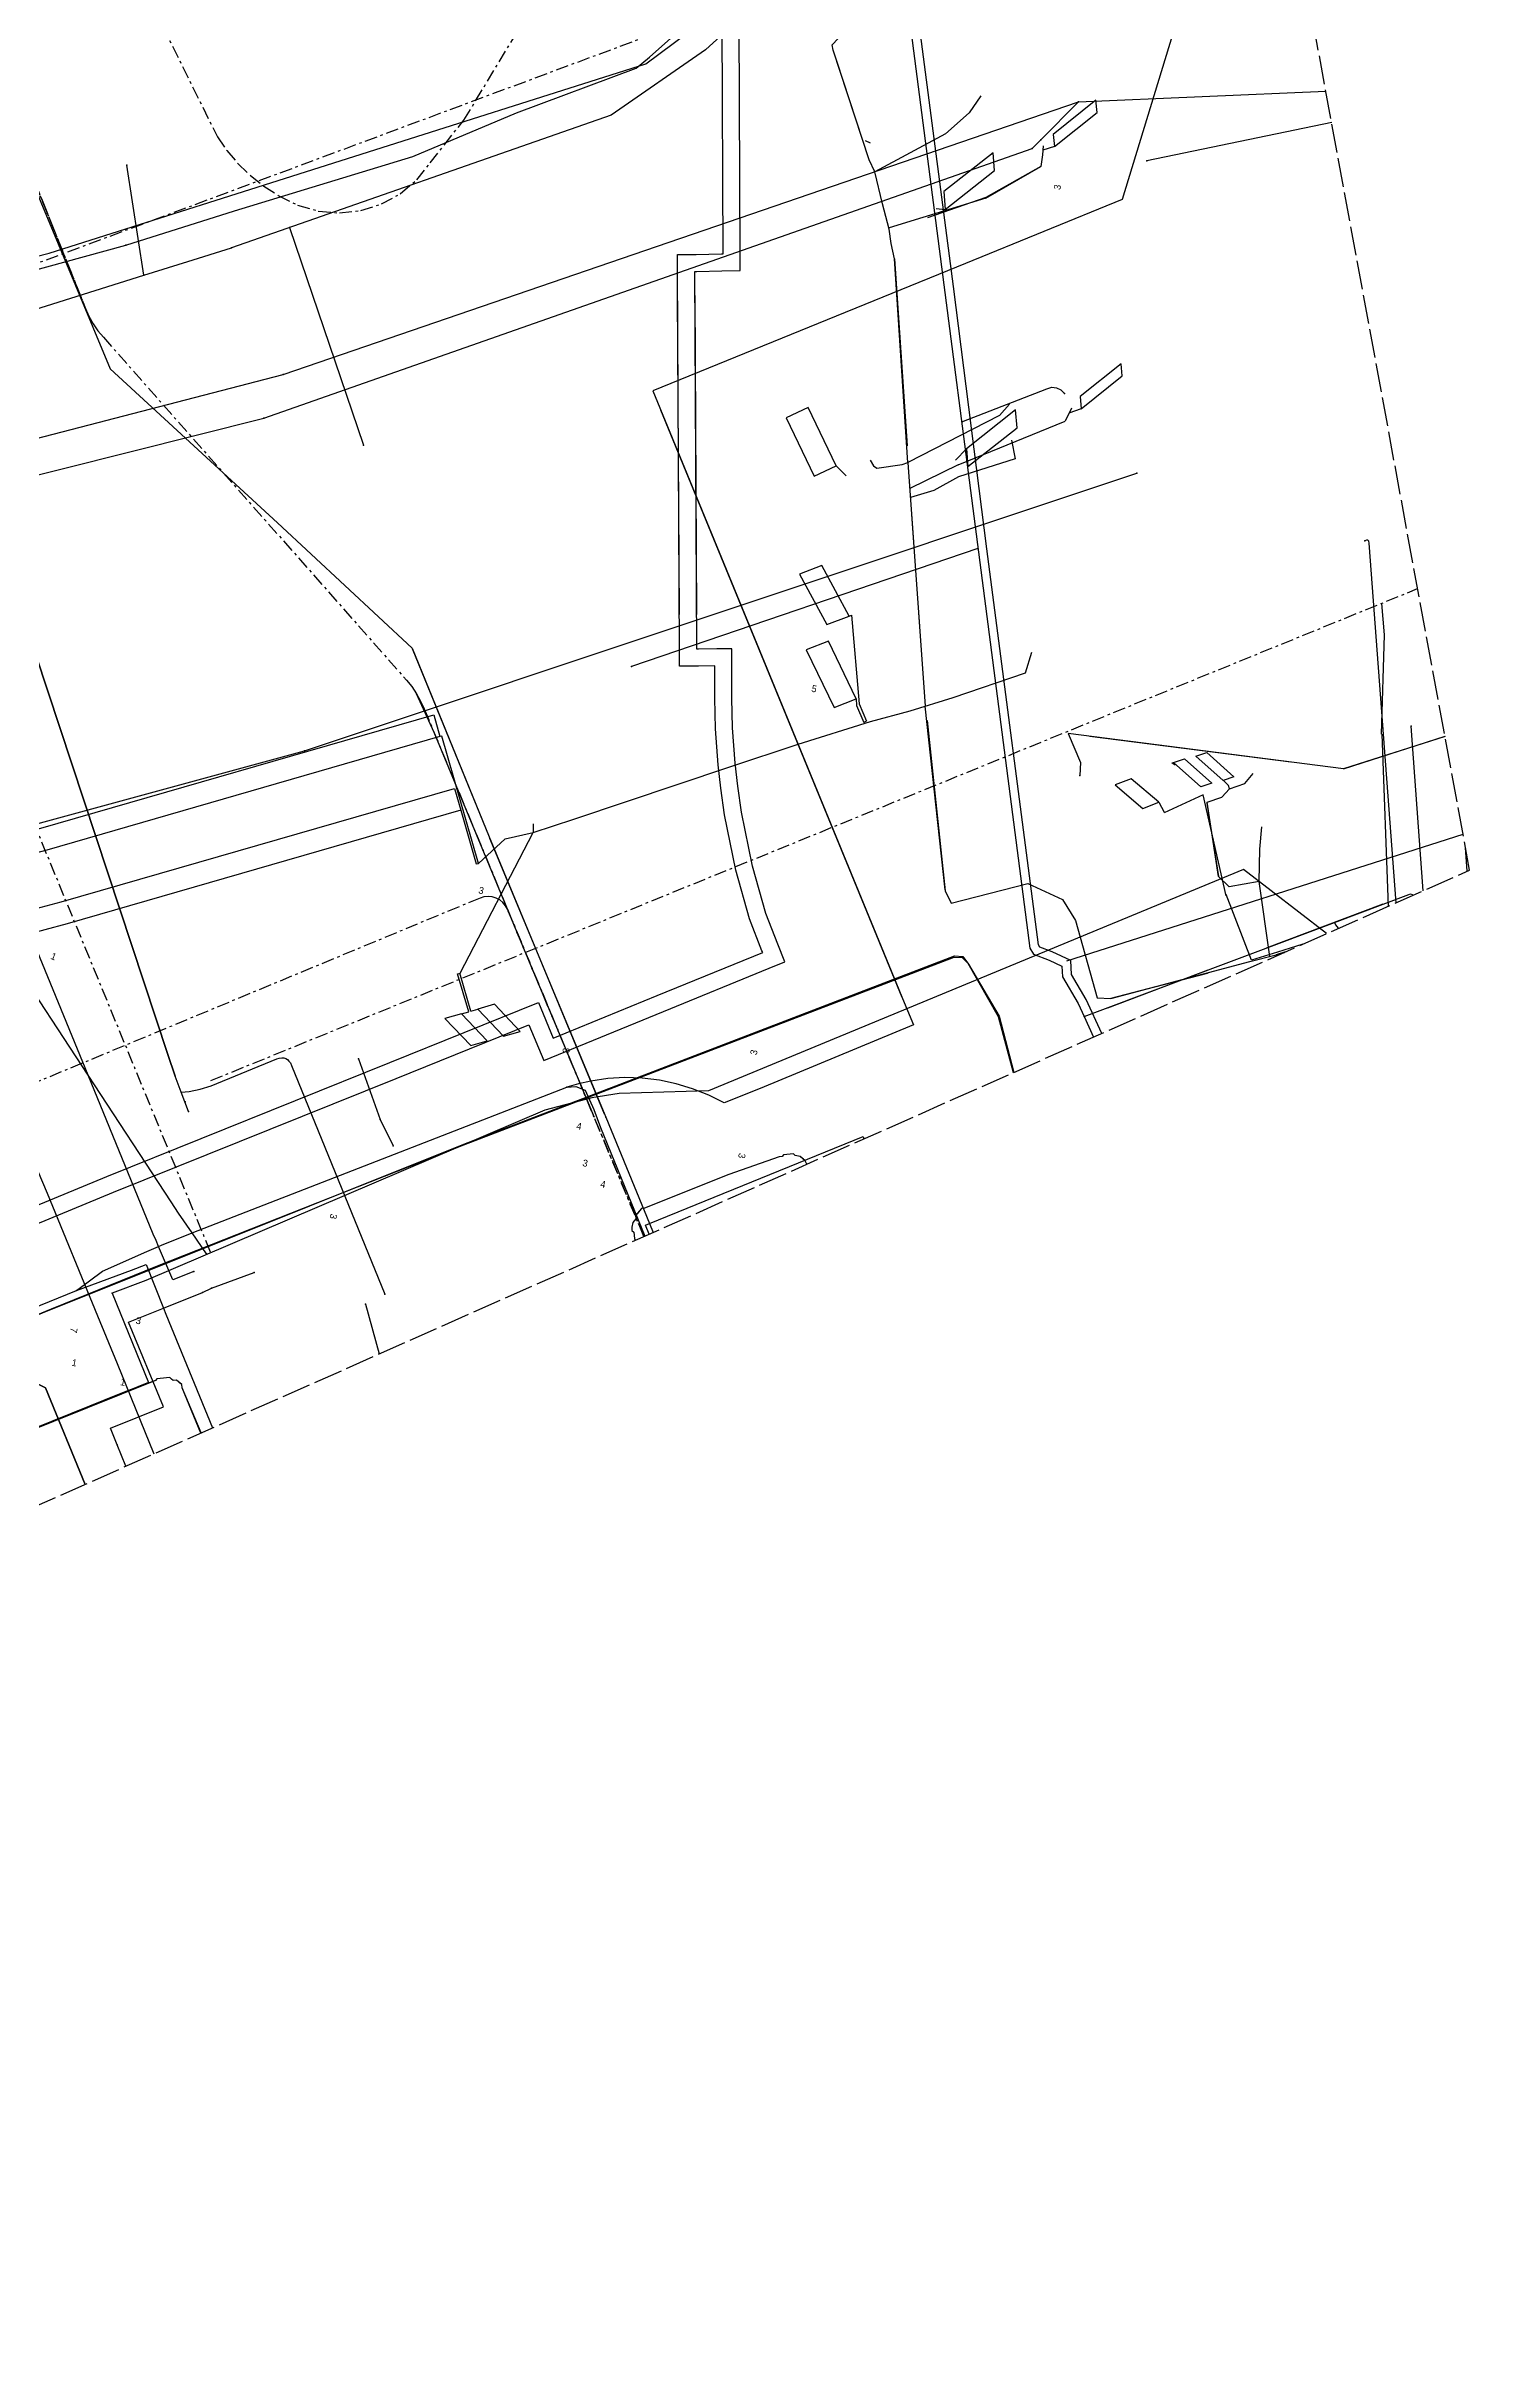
# Model space of a CAD drawing. Header units: metres. Extents: x -529 to 260, y -315 to 217.
# Drawn here: x 189.1 to 251.5, y -60.3 to 41.3 of the extents above; entities that cross this region are included whole.
import ezdxf

# ---------------------------------------------------------------- set-up
doc = ezdxf.new("R2010")
doc.units = ezdxf.units.M
doc.linetypes.add('DASHED', pattern=[1.524, 1.27, -0.254])
doc.linetypes.add('DISUSED', pattern=[0.9943, 0.55, -0.1666, 0.1111, -0.1666])
for name, color, linetype, true_color in [('GM0772_ELS_Elektriciteitskabel', 7, 'Continuous', 0x960000), ('GM0772_ELS_Mantelbuis', 7, 'Continuous', 0x960000), ('GM0772_GWA_Appurtenance', 7, 'Continuous', 0xba38a8), ('GM0772_GWA_Rioolleiding', 7, 'Continuous', 0xba38a8), ('KA0000_OVG_Orientatiepolygoon', 7, 'Continuous', 0xff00ff), ('KL1001_WAT_Waterleiding', 7, 'Continuous', 0x0000ff), ('KL1010_DAT_Telecommunicatiekabel', 7, 'Continuous', 0x00ff00), ('KL1011_DAT_Appurtenance', 7, 'Continuous', 0x00ff00), ('KL1011_DAT_Duct', 7, 'Continuous', 0x00ff00), ('KL1011_DAT_Kabelbed', 7, 'Continuous', 0x00ff00), ('KL1031_ELS_Appurtenance', 7, 'Continuous', 0x960000), ('KL1031_ELS_Elektriciteitskabel', 7, 'Continuous', 0x960000), ('KL1031_ELS_Mantelbuis', 7, 'Continuous', 0x960000), ('KL1031_EMS_Elektriciteitskabel', 7, 'Continuous', 0xc80000), ('KL1031_EMS_Mantelbuis', 7, 'Continuous', 0xc80000), ('KL1031_GLD_Appurtenance', 7, 'Continuous', 0xffaf3c), ('KL1031_GLD_OlieGasChemicalienPijpleiding', 7, 'Continuous', 0xffaf3c), ('KL1051_DAT_Annotatie', 7, 'Continuous', 0xffffff), ('KL1051_DAT_Appurtenance', 7, 'Continuous', 0x00ff00), ('KL1051_DAT_Kabelbed', 7, 'Continuous', 0x00ff00), ('KL1051_DAT_Mantelbuis', 7, 'Continuous', 0x00ff00), ('KL1089_DAT_Kabelbed', 7, 'Continuous', 0x00ff00), ('KL1089_DAT_Mantelbuis', 7, 'Continuous', 0x00ff00), ('KL1233_WRM_Mantelbuis', 7, 'Continuous', 0x008080), ('KL1233_WRM_ThermischePijpleiding', 7, 'Continuous', 0x008080)]:
    doc.layers.add(name, color=color, linetype=linetype, true_color=true_color)

msp = doc.modelspace()

# ---------------------------------------------------------------- linework, layer by layer
at = {"layer": 'GM0772_ELS_Elektriciteitskabel', "linetype": 'CONTINUOUS'}
for points in [[(225.17, 36.31), (223.59, 41.13), (223.54, 41.36), (224.06, 41.9), (225.82, 43.32), (231.39, 48.1)], [(230.06, 39.12), (229.56, 38.38), (228.52, 37.46), (225.42, 35.79)], [(235.11, 38.93), (233.24, 37.43), (233.29, 36.9), (235.16, 38.39), (235.11, 38.93)], [(225, 37.16), (225.22, 37.06)], [(228.5, 34.14), (230.66, 35.85), (230.6, 36.63), (228.44, 34.93), (228.5, 34.14)], [(232.8, 36.93), (232.77, 36.54), (232.69, 36.03)], [(233.29, 36.9), (232.78, 36.74)], [(226.28, 31.97), (226.14, 32.65), (226.05, 33.27), (225.76, 34.38), (225.42, 35.79), (225.17, 36.31)], [(230.29, 34.63), (232.69, 36.03)], [(230.29, 34.63), (226.04, 33.33)], [(228.1, 34.18), (228.5, 34.14)], [(225.21, 23.15), (225.36, 22.89), (225.51, 22.8), (226.61, 22.96), (226.86, 23.04), (226.28, 31.97)], [(236.22, 27.37), (234.42, 25.93), (234.47, 25.4), (236.27, 26.84), (236.22, 27.37)], [(223.72, 22.89), (222.5, 25.45), (221.53, 25), (222.76, 22.44), (223.72, 22.89)], [(231.32, 25.6), (230.89, 25.1), (226.86, 23.04)], [(234.04, 25.43), (233.77, 24.86)], [(234.47, 25.4), (233.93, 25.2)], [(229.5, 22.86), (231.66, 24.56), (231.59, 25.35), (229.43, 23.64), (229.5, 22.86)], [(231.41, 24.02), (231.57, 23.2), (229.08, 22.41), (228, 21.81), (226.98, 21.5)], [(229.43, 23.64), (228.95, 23.15)], [(224.16, 22.46), (223.72, 22.89)], [(226.86, 23.04), (227.63, 12.36)], [(229.07, 22.94), (226.95, 21.9)], [(224.29, 16.3), (223.09, 18.52), (222.12, 18.15), (223.32, 15.93), (224.29, 16.3)], [(224.29, 16.3), (224.39, 16.34), (224.73, 12.45), (225.05, 11.69)], [(247.77, 15.48), (247.65, 16.86)], [(247.64, 11.13), (247.77, 15.48)], [(209.21, 6.53), (210.43, 6.82), (212.22, 7.4), (219.06, 9.69), (222.06, 10.69), (225.23, 11.68), (226.97, 12.15), (228.85, 12.73), (232.02, 13.82), (232.3, 14.72)], [(224.6, 12.67), (223.38, 15.2), (222.41, 14.83), (223.63, 12.3), (224.6, 12.67)], [(224.6, 12.67), (224.62, 12.38), (224.93, 11.64)], [(228.5, 4.3), (227.63, 12.36)], [(187.11, 5.51), (186.84, 6.47), (188.85, 7), (206.08, 11.98), (206.35, 11.02), (189.11, 6.04), (187.11, 5.51)], [(225.03, 11.68), (224.93, 11.64)], [(208.04, 5.46), (206.43, 11.04), (206.35, 11.02)], [(241.16, 9.25), (240.69, 9.09), (239.5, 10.16), (239.98, 10.32), (241.16, 9.25)], [(247.94, 3.58), (247.66, 11.13)], [(237.87, 8.14), (236.66, 9.17), (235.96, 8.9), (237.17, 7.87), (237.87, 8.14)], [(238.44, 9.89), (238.58, 9.78)], [(240.19, 8.98), (239.71, 8.82), (238.52, 9.89), (239, 10.05), (240.19, 8.98)], [(242.27, 4.67), (240.96, 4.43), (240.49, 4.88), (239.99, 8.15), (240.64, 8.36), (240.97, 8.73), (241.64, 8.96), (242.01, 9.4)], [(188.05, 2.28), (187.77, 3.24), (189.74, 3.77), (206.99, 8.75), (207.27, 7.79), (190.01, 2.81), (188.05, 2.28)], [(237.87, 8.14), (238.1, 7.7)], [(240.82, 4.04), (239.81, 8.47), (238.1, 7.68)], [(240.93, 8.87), (240.7, 9.09)], [(240.97, 8.73), (240.93, 8.87)], [(207.27, 7.79), (207.94, 5.44)], [(210.43, 7.2), (210.43, 6.82)], [(207.23, 0.65), (210.43, 6.82)], [(209.21, 6.53), (208.04, 5.46)], [(242.74, 1.37), (242.27, 4.67), (242.3, 6.08), (242.39, 7.06)], [(251.39, 5.11), (251.32, 6.16)], [(207.94, 5.44), (208.04, 5.46)], [(228.5, 4.26), (228.76, 3.72), (232.13, 4.57), (233.64, 3.88), (234.21, 2.95), (235.17, -0.44), (235.76, -0.47), (235.78, -0.46)], [(241.94, 1.21), (240.82, 4.1)], [(240.02, 0.64), (235.76, -0.47), (241.86, 1.15), (243.02, 1.45)], [(244.19, 1.92), (243.08, 1.57), (241.94, 1.21)], [(243.02, 1.45), (243.38, 1.55)], [(207.61, -1.05), (207.12, 0.62)], [(207.14, 0.62), (207.23, 0.65)], [(207.7, -1.02), (207.22, 0.65)], [(207.7, -1.02), (208.01, -0.93)], [(209.86, -1.91), (208.74, -0.72), (208.01, -0.93), (209.14, -2.12), (209.86, -1.91)], [(208.42, -2.32), (207.29, -1.14), (206.57, -1.35), (207.7, -2.53), (208.42, -2.32)], [(207.29, -1.14), (207.61, -1.05)]]:
    msp.add_lwpolyline(points, dxfattribs=at)
at = {"layer": 'GM0772_ELS_Mantelbuis', "linetype": 'CONTINUOUS'}
for points in [[(225.17, 36.31), (223.75, 40.64)], [(232.69, 36.03), (230.28, 34.67), (227.73, 33.77)], [(226.28, 31.97), (226.84, 23.78)], [(229.07, 22.94), (233.77, 24.86)], [(227.03, 20.77), (227.63, 12.36)], [(227.71, 11.73), (228.5, 4.26)], [(240.5, 4.88), (239.99, 8.1)], [(243.43, 1.58), (243.02, 1.45)], [(235.78, -0.46), (240.01, 0.64)]]:
    msp.add_lwpolyline(points, dxfattribs=at)
at = {"layer": 'GM0772_GWA_Appurtenance'}
for p in [(234.35, 38.86), (232.31, 36.82), (232.69, 37.2), (237.35, 36.27), (199.47, 26.9), (198.62, 24.99), (236.9, 22.57), (200.41, 10.4)]:
    msp.add_point(p, dxfattribs=at)
at = {"layer": 'GM0772_GWA_Rioolleiding', "linetype": 'CONTINUOUS'}
for points in [[(199.47, 26.9), (234.35, 38.86)], [(232.69, 37.2), (234.35, 38.86)], [(234.35, 38.86), (245.2, 39.33)], [(245.45, 37.95), (237.35, 36.27)], [(198.62, 24.99), (232.31, 36.82)], [(232.31, 36.82), (232.69, 37.2)], [(158.79, 16.34), (199.47, 26.9)], [(157.43, 14.64), (198.62, 24.99)], [(200.41, 10.4), (236.9, 22.57)], [(160.74, -0.43), (200.41, 10.4)]]:
    msp.add_lwpolyline(points, dxfattribs=at)
at = {"layer": 'KA0000_OVG_Orientatiepolygoon', "linetype": 'DASHED'}
msp.add_lwpolyline([(212.47, 216.69), (-371.8, 183.86), (-469.18, -314.62), (251.5, 5.16), (212.47, 216.69)], close=True, dxfattribs=at)
at = {"layer": 'KL1001_WAT_Waterleiding', "linetype": 'CONTINUOUS'}
for points in [[(179.9, -10.91), (188.51, -7.56), (189.12, -9.01)], [(189.12, -9.01), (191.34, -14.39), (192.19, -16.47), (193.81, -20.44)]]:
    msp.add_lwpolyline(points, dxfattribs=at)
at = {"layer": 'KL1010_DAT_Telecommunicatiekabel', "linetype": 'CONTINUOUS'}
for points in [[(185.2, -15.77), (189.31, -14.08), (193.97, -12.2), (207.4, -6.88), (228.9, 1.35), (229.24, 1.33), (229.49, 1.08), (230.82, -1.26), (231.49, -3.72)], [(185.21, -15.76), (189.32, -14.1), (193.97, -12.24), (207.39, -6.86), (228.91, 1.41), (229.27, 1.37), (229.52, 1.04), (230.87, -1.25), (231.52, -3.71)]]:
    msp.add_lwpolyline(points, dxfattribs=at)
at = {"layer": 'KL1011_DAT_Appurtenance'}
msp.add_point((191.98, -13.39), dxfattribs=at)
at = {"layer": 'KL1011_DAT_Duct', "linetype": 'CONTINUOUS'}
for points in [[(245.22, 2.38), (241.59, 5.19), (218.13, -4.52), (214.21, -4.64), (213.01, -4.82), (210.95, -5.37), (193.45, -12.83), (191.98, -13.39)], [(245.22, 2.38), (241.59, 5.19), (218.13, -4.52), (214.21, -4.64), (213.01, -4.82), (210.95, -5.37), (193.45, -12.83), (191.98, -13.39)], [(191.98, -13.39), (193.57, -17.31), (181.62, -22.16), (180.26, -18.81)]]:
    msp.add_lwpolyline(points, dxfattribs=at)
at = {"layer": 'KL1011_DAT_Kabelbed', "linetype": 'CONTINUOUS'}
for points in [[(245.22, 2.38), (241.59, 5.19), (218.13, -4.52), (214.21, -4.64), (213.01, -4.82), (210.95, -5.37), (193.45, -12.83), (191.98, -13.39)], [(191.98, -13.39), (193.57, -17.31), (181.62, -22.16), (180.26, -18.81)]]:
    msp.add_lwpolyline(points, dxfattribs=at)
at = {"layer": 'KL1031_ELS_Appurtenance'}
for p in [(192.62, 36.08), (199.75, 33.35), (197.21, 32.46), (193.37, 31.26), (233.74, 26.07), (229.23, 24.82), (202.99, 23.8), (246.9, 19.61), (229.94, 19.27), (214.75, 14.1), (248.94, 11.48), (234.4, 9.31), (245.57, 2.87), (234.59, -1.26), (195, -4.58), (195.17, -5), (195.33, -5.43), (203.93, -13.43)]:
    msp.add_point(p, dxfattribs=at)
at = {"layer": 'KL1031_ELS_Elektriciteitskabel', "linetype": 'DISUSED'}
for points in [[(180.58, 74.74), (192.41, 45.75), (196.59, 37.33), (197.01, 36.72), (197.5, 36.14), (198.04, 35.63), (198.63, 35.16), (199.26, 34.76), (200.1, 34.33), (201.01, 34.07), (201.94, 33.99), (202.88, 34.09), (203.78, 34.38), (204.61, 34.83), (205.33, 35.44), (205.92, 36.18), (207.4, 38.06), (211.88, 45.47)], [(196.3, -4.07), (249.22, 17.51)], [(196.3, -4.07), (249.22, 17.51)]]:
    msp.add_lwpolyline(points, dxfattribs=at)
at = {"layer": 'KL1031_ELS_Elektriciteitskabel', "linetype": 'CONTINUOUS'}
for points in [[(226.79, 53.06), (225.06, 49.12), (222.23, 45.01), (217.99, 41.14), (213.86, 38.27), (197.21, 32.46)], [(235.37, -2), (234.68, -0.51), (234.04, 0.59), (234.01, 1.2), (233.2, 1.58), (232.65, 1.79), (232.6, 1.89), (230.33, 19.26), (228.87, 30.76), (226.99, 45.11), (226.22, 51.19), (225.61, 52.07)], [(225.79, 51.56), (225.89, 50.59), (232.21, 1.74), (232.38, 1.48), (233.06, 1.22), (233.62, 0.95), (233.64, 0.48), (234.33, -0.69), (234.59, -1.26)], [(193.37, 31.26), (192.62, 36.08)], [(199.75, 33.35), (202.99, 23.8)], [(195.33, -5.43), (195, -4.58), (194.74, -3.88), (194.41, -2.93), (182.83, 32.14), (182.78, 32.26), (182.72, 32.37), (182.62, 32.44), (182.56, 32.46), (182.51, 32.46), (182.47, 32.43), (182.43, 32.38), (182.39, 32.25), (182.4, 32.11), (182.58, 31.4)], [(182.7, 27.83), (188.03, 29.57), (193.37, 31.26), (195.29, 31.86), (197.21, 32.46)], [(229.23, 24.82), (232.96, 26.28), (233.18, 26.34), (233.39, 26.32), (233.57, 26.23), (233.74, 26.07)], [(248.28, 3.73), (247.1, 19.5), (247.08, 19.59), (247.04, 19.64), (246.98, 19.64), (246.9, 19.61)], [(229.94, 19.27), (214.75, 14.1)], [(249.46, 4.26), (248.94, 11.48)], [(250.42, 11.03), (245.97, 9.61), (233.89, 11.16), (234.44, 9.89), (234.4, 9.31)], [(245.57, 2.87), (248.83, 4.1), (248.91, 4.12), (248.98, 4.1), (249.01, 4.06)], [(234.59, -1.26), (245.57, 2.87)], [(245.57, 2.87), (245.62, 2.77), (245.67, 2.69), (245.73, 2.62), (245.75, 2.61)], [(234.59, -1.26), (235.01, -2.16)], [(195, -4.58), (195.35, -4.54), (195.84, -4.45), (196.31, -4.3), (199.19, -3.12), (199.3, -3.09), (199.41, -3.07), (199.5, -3.07), (199.59, -3.1), (199.66, -3.14), (199.73, -3.21), (199.79, -3.29), (199.84, -3.4), (203.93, -13.43)]]:
    msp.add_lwpolyline(points, dxfattribs=at)
at = {"layer": 'KL1031_ELS_Mantelbuis', "linetype": 'CONTINUOUS'}
for points in [[(225.89, 50.59), (232.21, 1.74)], [(225.89, 50.59), (232.21, 1.74)], [(225.89, 50.59), (232.21, 1.74)], [(225.89, 50.59), (232.21, 1.74)], [(182.83, 32.14), (194.41, -2.93), (194.74, -3.88)], [(243.66, 9.9), (234.84, 11.03)], [(245.97, 9.61), (250.42, 11.04)], [(233.84, 1.19), (251.21, 6.74)], [(233.84, 1.19), (251.21, 6.74)], [(233.84, 1.19), (251.21, 6.74)], [(233.84, 1.19), (251.21, 6.74)], [(247.69, 3.67), (242.58, 1.74)], [(235.63, -0.87), (240.04, 0.79)]]:
    msp.add_lwpolyline(points, dxfattribs=at)
at = {"layer": 'KL1031_EMS_Elektriciteitskabel', "linetype": 'DISUSED'}
for points in [[(173.73, 72.31), (190.81, 29.79), (190.96, 29.46), (191.14, 29.13), (191.35, 28.82), (191.59, 28.54), (204.88, 13.5), (205.11, 13.21), (205.32, 12.9), (205.5, 12.58), (205.66, 12.24), (209.31, 3.45), (215.29, -10.91)], [(174.02, 71.58), (190.81, 29.79), (190.96, 29.46), (191.14, 29.13), (191.35, 28.82), (191.59, 28.54), (204.88, 13.5), (205.11, 13.21), (205.32, 12.9), (205.5, 12.58), (205.66, 12.24), (209.31, 3.45), (215.29, -10.91)], [(174.47, 70.45), (190.81, 29.79), (190.96, 29.46), (191.14, 29.13), (191.35, 28.82), (191.59, 28.54), (204.88, 13.5), (205.11, 13.21), (205.32, 12.9), (205.5, 12.58), (205.66, 12.24), (209.31, 3.45), (215.29, -10.91)], [(174.79, 69.68), (190.81, 29.79), (190.96, 29.46), (191.14, 29.13), (191.35, 28.82), (191.59, 28.54), (204.88, 13.5), (205.11, 13.21), (205.32, 12.9), (205.5, 12.58), (205.66, 12.24), (209.31, 3.45), (215.29, -10.91)], [(177.84, -17.85), (178.31, -17.54), (178.74, -17.19), (179.13, -16.78), (179.47, -16.34), (179.59, -16.09), (179.65, -15.83), (179.65, -15.56), (179.6, -15.3), (176.51, -3.02), (169.3, 24.29), (169.3, 24.41), (169.34, 24.52), (169.42, 24.61), (169.53, 24.65), (221.88, 44.14), (221.96, 44.18), (222.02, 44.25), (222.06, 44.33), (222.07, 44.42), (222, 63.23)], [(196.29, -11.59), (185.73, 14.08)], [(215.29, -10.91), (209.31, 3.45), (209.22, 3.6), (209.11, 3.74), (208.97, 3.86), (208.81, 3.94), (208.64, 3.99), (208.46, 4.01), (208.28, 3.99), (208.11, 3.94), (173.2, -10.56)], [(215.29, -10.91), (209.31, 3.45), (209.22, 3.6), (209.11, 3.74), (208.97, 3.86), (208.81, 3.94), (208.64, 3.99), (208.46, 4.01), (208.28, 3.99), (208.11, 3.94), (173.2, -10.56)]]:
    msp.add_lwpolyline(points, dxfattribs=at)
at = {"layer": 'KL1031_EMS_Mantelbuis', "linetype": 'CONTINUOUS'}
msp.add_lwpolyline([(213.12, -5.69), (210.05, 1.65), (206.09, 11.2), (205.32, 12.9)], dxfattribs=at)
msp.add_lwpolyline([(213.12, -5.69), (210.05, 1.65), (206.09, 11.2), (205.32, 12.9)], dxfattribs=at)
msp.add_lwpolyline([(213.12, -5.69), (210.05, 1.65), (206.09, 11.2), (205.32, 12.9)], dxfattribs=at)
msp.add_lwpolyline([(213.12, -5.69), (210.05, 1.65), (206.09, 11.2), (205.32, 12.9)], dxfattribs=at)
msp.add_lwpolyline([(213.12, -5.69), (210.05, 1.65), (206.09, 11.2), (205.32, 12.9)], dxfattribs=at)
at = {"layer": 'KL1031_GLD_Appurtenance'}
msp.add_point((192.58, 32.58), dxfattribs=at)
at = {"layer": 'KL1031_GLD_OlieGasChemicalienPijpleiding', "linetype": 'CONTINUOUS'}
for points in [[(192.58, 32.58), (197.34, 34.08), (205.16, 36.47), (209.71, 38.38), (214.95, 40.34), (215.54, 40.82), (219.27, 44.16), (222.69, 47.93), (225.22, 52.17), (227.71, 56.56), (229.3, 62.41), (229.57, 66.44), (229.4, 76.52), (229.98, 80.51), (231.88, 86.27), (234.18, 89.07)], [(20.66, 7.08), (86.42, 13.49), (115.57, 16.1), (140.09, 19.48), (151.7, 22.18), (168.17, 26.08), (182.92, 29.93), (192.58, 32.58)]]:
    msp.add_lwpolyline(points, dxfattribs=at)
at = {"layer": 'KL1051_DAT_Appurtenance'}
for p in [(202.78, -3.12), (211.91, -4.36), (211.91, -4.36), (203.73, -5.78), (213.62, -5.68), (204.3, -6.93), (196.11, -11.66), (195.56, -12.44), (196.33, -13.17), (198.21, -12.48), (190.41, -13.27), (190.41, -13.27), (190.41, -13.27), (195.94, -13.36), (203.08, -13.88), (192.2, -20.05)]:
    msp.add_point(p, dxfattribs=at)
at = {"layer": 'KL1051_DAT_Kabelbed', "linetype": 'CONTINUOUS'}
for points in [[(173.64, 71.02), (191.89, 27.15), (199.22, 20.4), (205.13, 14.9), (208.5, 6.62), (208.52, 6.57), (212.96, -4.09), (213.62, -5.68)], [(237.62, 52.54), (237.62, 52.49), (238.38, 42.62), (238.45, 41.75), (236.26, 34.57), (229.39, 31.77), (215.69, 26.18), (218.7, 18.86), (226.71, -0.65), (227.12, -1.63), (220.39, -4.42), (218.81, -5.05), (218.14, -4.71), (217.43, -4.43), (216.71, -4.21), (215.97, -4.05), (215.22, -3.96), (214.46, -3.94), (213.71, -3.98), (212.96, -4.09), (212.43, -4.21), (211.91, -4.36)], [(226.62, -0.42), (216.04, 25.33)], [(205.13, 14.89), (208.5, 6.62), (213.55, -5.52)], [(195.56, -12.44), (194.63, -12.81), (194.01, -11.34), (193.9, -11.08), (193.78, -10.8), (190.92, -3.83), (183.84, 13.42), (180.52, 12.05), (146.44, -1.98), (142.37, -3.04), (142.07, -3.12), (130.25, -5.95), (126.48, 3.08), (128.1, 3.75)], [(196.11, -11.66), (195.49, -10.75), (194.89, -9.88), (194.57, -9.39), (190.92, -3.83), (180.52, 12.05), (180.09, 12.71)], [(190.79, -21.78), (189.06, -17.54), (184.94, -15.5), (180.39, -13.24), (176.34, -11.23), (174.91, -10.52), (158.33, -2.27), (156.2, -3.13), (107.87, -22.87), (103.07, -11.09), (99.66, -12.46)], [(202.78, -3.12), (203.73, -5.78)], [(190.41, -13.27), (191.55, -12.43), (193.5, -11.56), (194.01, -11.34), (194.14, -11.28), (195.49, -10.75), (211.91, -4.36)], [(211.91, -4.36), (212.3, -4.33), (212.71, -4.49), (213.09, -5.34), (213.39, -6.12), (215.34, -10.89)], [(203.73, -5.78), (204.3, -6.93)], [(213.62, -5.68), (215.54, -10.34), (215.7, -10.73)], [(215.52, -10.8), (215.36, -10.41), (215.54, -10.34), (224.9, -6.52), (224.94, -6.62)], [(190.41, -13.27), (192.82, -12.39), (193.47, -12.14), (194.23, -14.05), (194.33, -14.32), (196.37, -19.3)], [(192.2, -20.05), (191.9, -19.32), (194.22, -18.38), (192.69, -14.67), (194.23, -14.05), (195.94, -13.36), (196.33, -13.17)], [(196.33, -13.17), (198.21, -12.48)], [(178.86, -18.02), (180.91, -17.11), (183.11, -16.24), (184.94, -15.5), (184.95, -15.5), (190.41, -13.27)], [(192.58, -20.98), (192.2, -20.05), (191.9, -19.32), (194.22, -18.38), (192.69, -14.67), (194.23, -14.05), (195.94, -13.36)], [(203.08, -13.88), (203.69, -16.05)], [(186.37, -16.17), (189.06, -17.54), (190.79, -21.78)]]:
    msp.add_lwpolyline(points, dxfattribs=at)
at = {"layer": 'KL1051_DAT_Mantelbuis', "linetype": 'CONTINUOUS'}
for points in [[(226.62, -0.42), (216.04, 25.33)], [(226.62, -0.42), (216.04, 25.33)], [(205.13, 14.89), (208.5, 6.62), (213.55, -5.52)], [(205.13, 14.89), (208.5, 6.62), (213.55, -5.52)], [(205.13, 14.89), (208.5, 6.62), (213.55, -5.52)]]:
    msp.add_lwpolyline(points, dxfattribs=at)
at = {"layer": 'KL1089_DAT_Kabelbed', "linetype": 'CONTINUOUS'}
for points in [[(180.16, 29.91), (189.21, 32.23), (215.38, 40.53), (217.77, 42.31), (220.4, 44.82), (222.02, 46.81), (223.34, 48.63), (224.42, 50.49), (225.26, 52.21), (226.54, 55.62), (227.35, 58.65), (227.96, 62.02), (228.29, 65.6), (228.16, 71.23), (228.06, 75.46), (228.18, 77.8), (228.7, 80.77), (229.5, 83.35), (231.14, 87.17), (232.9, 90.79), (233.96, 93.07)], [(222.44, -7.74), (222.37, -7.59), (222.29, -7.52), (222.22, -7.46), (222.14, -7.4), (221.92, -7.35), (221.85, -7.28), (221.7, -7.3), (221.56, -7.31), (221.42, -7.32), (221.36, -7.4), (221.22, -7.41), (219.02, -8.19), (215.32, -9.67), (215.18, -9.68), (215.12, -9.76), (214.99, -9.91), (214.93, -9.99), (214.94, -10.13), (214.88, -10.21), (214.81, -10.29), (214.76, -10.5), (214.77, -10.65), (214.85, -10.71), (214.87, -10.85), (214.88, -10.99), (214.91, -11.08)], [(222.44, -7.74), (222.37, -7.59), (222.14, -7.4), (221.92, -7.35), (221.85, -7.28), (221.42, -7.32), (221.36, -7.4), (221.22, -7.41), (219.02, -8.19), (215.32, -9.67), (215.18, -9.68), (214.93, -9.99), (214.94, -10.13), (214.81, -10.29), (214.76, -10.5), (214.77, -10.65), (214.85, -10.71), (214.88, -10.99), (214.91, -11.07)], [(195.88, -19.52), (195.04, -17.54), (195.03, -17.4), (194.95, -17.34), (194.87, -17.27), (194.79, -17.21), (194.65, -17.22), (194.58, -17.16), (194.5, -17.09), (194.36, -17.11), (194.22, -17.12), (194.08, -17.13), (193.94, -17.15), (193.87, -17.22), (192.57, -17.7), (182.03, -21.96), (178.88, -23.25), (177.61, -24.01)], [(195.87, -19.53), (195.04, -17.54), (195.03, -17.4), (194.79, -17.21), (194.65, -17.22), (194.5, -17.09), (193.94, -17.15), (193.87, -17.22), (178.88, -23.25), (177.61, -24.01)]]:
    msp.add_lwpolyline(points, dxfattribs=at)
at = {"layer": 'KL1089_DAT_Mantelbuis', "linetype": 'CONTINUOUS'}
msp.add_lwpolyline([(182.54, -21.77), (192.08, -17.9)], dxfattribs=at)
at = {"layer": 'KL1233_WRM_Mantelbuis', "linetype": 'CONTINUOUS'}
for points in [[(216.85, 16.37), (216.77, 30.37)], [(217.52, 30.37), (217.6, 16.37)]]:
    msp.add_lwpolyline(points, dxfattribs=at)
at = {"layer": 'KL1233_WRM_ThermischePijpleiding', "linetype": 'CONTINUOUS'}
for points in [[(177.88, -14.01), (191.74, -8.27), (204.15, -3.27), (210.67, -0.65), (211.31, -2.21), (215.87, -0.34), (220.5, 1.55), (220.47, 1.63), (219.92, 3.02), (219.33, 5.16), (218.83, 7.59), (218.66, 8.76), (218.55, 9.78), (218.43, 11.36), (218.4, 12.7), (218.4, 14.12), (217.69, 14.11), (216.86, 14.11), (216.86, 14.79), (216.77, 31.53), (216.76, 32.16), (217.59, 32.17), (218.69, 32.2), (218.77, 32.2), (218.72, 42.26)], [(178.17, -14.71), (192.03, -8.96), (204.43, -3.97), (210.25, -1.62), (210.9, -3.19), (216.15, -1.04), (220.79, 0.86), (221.47, 1.14), (221.17, 1.91), (220.64, 3.26), (220.06, 5.33), (219.57, 7.71), (219.41, 8.85), (219.29, 9.85), (219.18, 11.4), (219.15, 12.71), (219.15, 14.19), (219.15, 14.87), (218.49, 14.87), (217.69, 14.86), (217.61, 14.86), (217.52, 31.42), (217.61, 31.42), (218.71, 31.45), (219.52, 31.46), (219.52, 32.09), (219.47, 42.26)]]:
    msp.add_lwpolyline(points, dxfattribs=at)

# ---------------------------------------------------------------- texts
at = {"layer": 'KL1051_DAT_Annotatie', "char_height": 0.3, "attachment_point": 7}
for s, insert, rotation in [('3', (233.55, 34.98), 78.563), ('5', (222.62, 12.99), 348.363), ('3', (208.02, 4.14), 348.163), ('1', (189.25, 1.28), 337.463), ('3', (212.03, -2.87), 86.063), ('3', (220.24, -2.97), 78.263), ('4', (212.31, -6.19), 348.063), ('3', (212.58, -7.82), 348.563), ('3', (219.46, -7.23), 258.563), ('4', (213.36, -8.74), 348.363), ('3', (201.55, -9.89), 259.463), ('7', (190.17, -14.88), 258.563), ('3', (192.99, -14.73), 349.163), ('1', (190.18, -16.57), 348.563), ('1', (192.31, -17.42), 348.363)]:
    msp.add_mtext(s, dxfattribs=dict(at, insert=insert, rotation=rotation))

doc.saveas('drawing.dxf')
